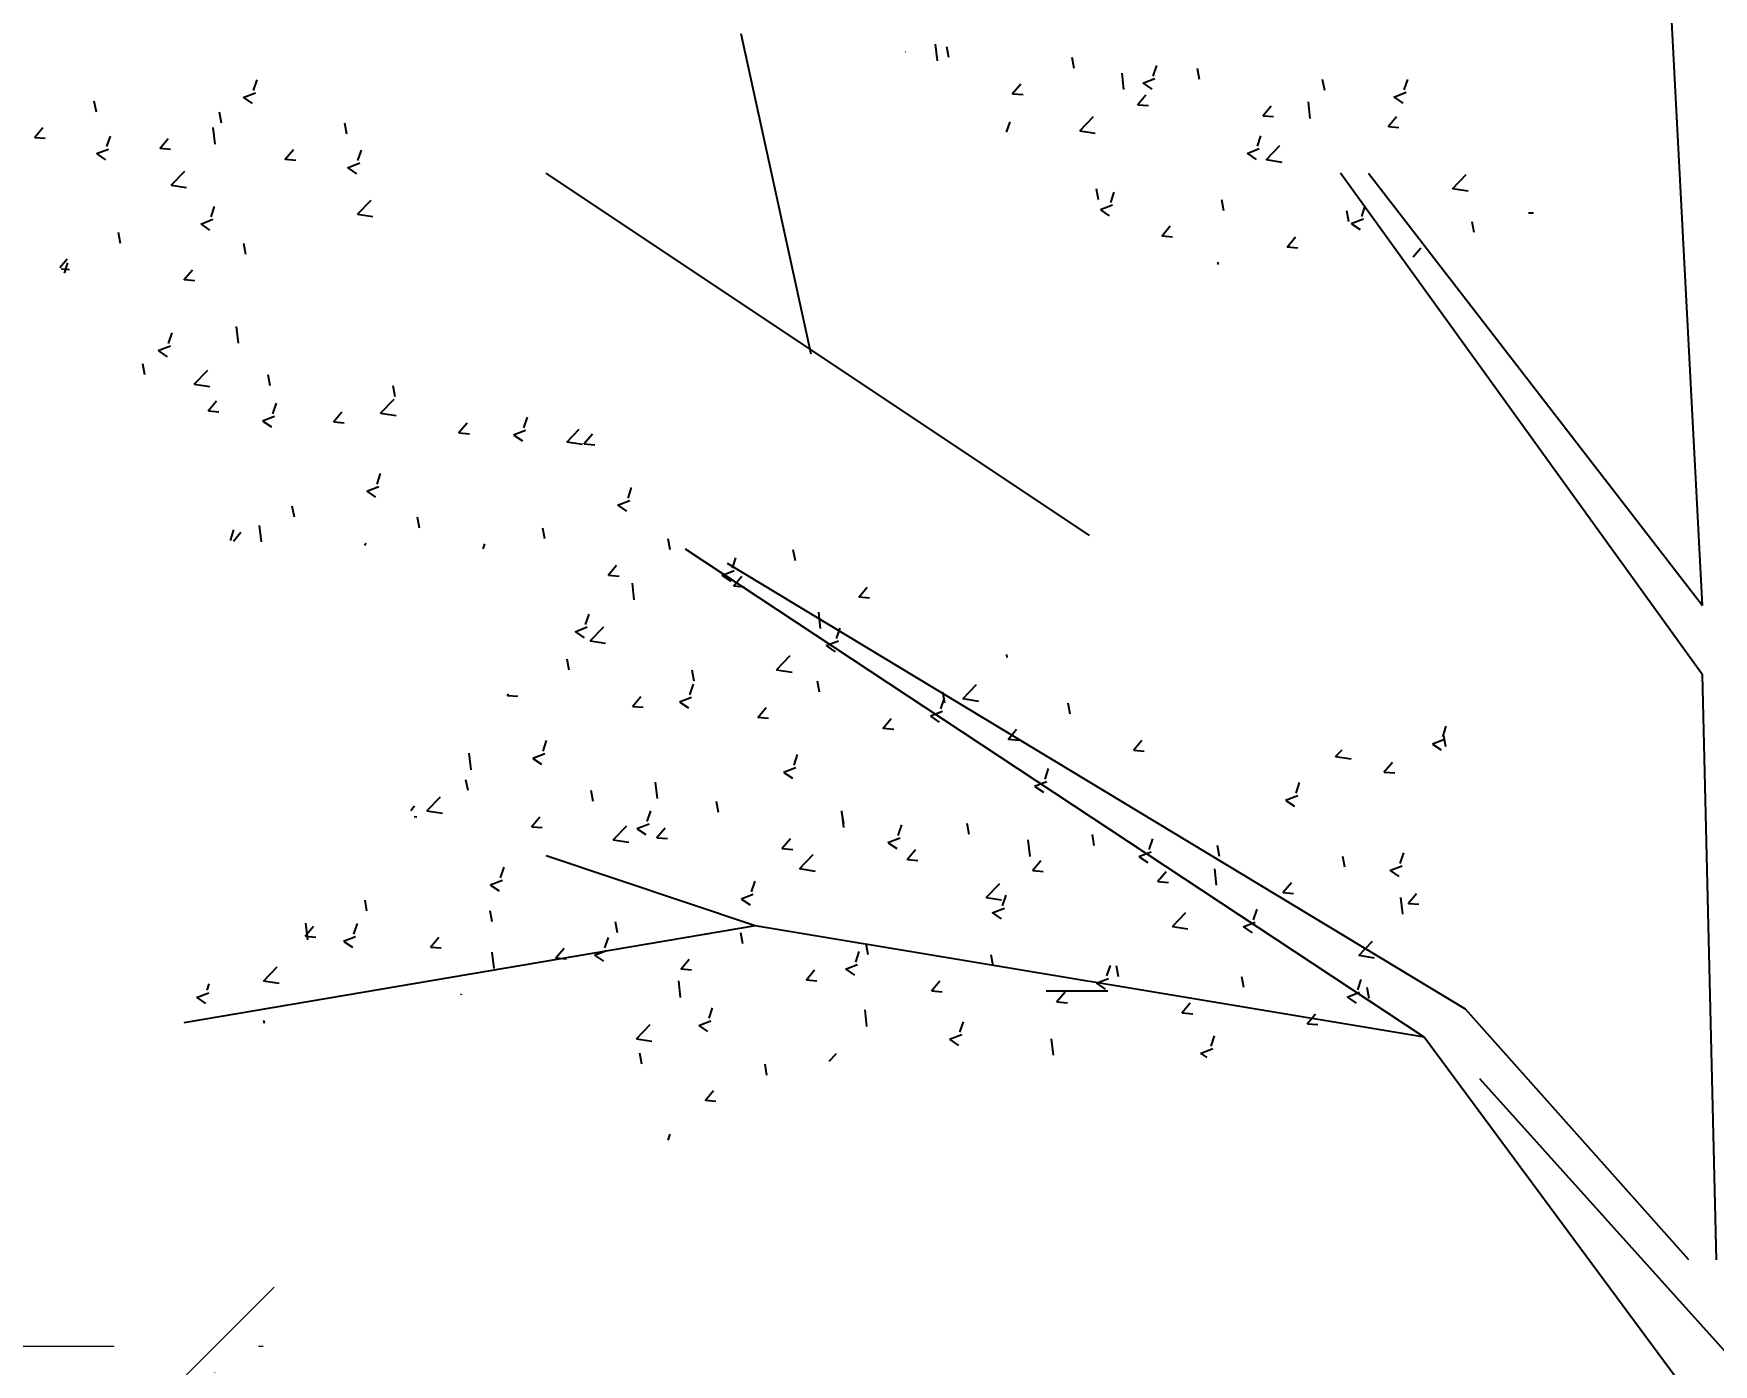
# Model space of a CAD drawing. Header units: millimetres. Extents: x 1667 to 847943, y 724 to 1832625.
# Drawn here: x 421640 to 422512, y 669370 to 670062 of the extents above; entities that cross this region are included whole.
import ezdxf

# ---------------------------------------------------------------- set-up
doc = ezdxf.new("R2010")
doc.units = ezdxf.units.MM
for name, pattern in [('18 03 2014_Stilt Floor_Block 1_Architecture Plan$0$HIDDEN', [0.375, 0.25, -0.125]), ('CENTER', [2, 1.25, -0.25, 0.25, -0.25]), ('DOT', [0.25, 0, -0.25])]:
    doc.linetypes.add(name, pattern=pattern)
doc.layers.get('Defpoints').update_dxf_attribs({"color": 140})
doc.layers.add('DIMENSION_MOFA', color=66, linetype='CENTER', lineweight=15)
doc.layers.add('s-dm', color=171, linetype='Continuous', lineweight=15)
doc.styles.add('arial', font='arial.ttf')
doc.styles.add('RS', font='romans.shx', dxfattribs={"width": 0.9})
doc.dimstyles.new('Maheboob', dxfattribs={"dimtxt": 100, "dimasz": 100, "dimexe": 0, "dimexo": 0, "dimgap": 50, "dimtad": 1, "dimdec": 0, "dimdsep": 46, "dimtxsty": 'RS', "dimblk": 'ME', "dimcen": 225, "dimdle": 25, "dimclrd": 256, "dimclre": 256, "dimclrt": 7, "dimadec": 1, "dimazin": 1, "dimtfac": 1, "dimtdec": 0, "dimtmove": 0, "dimatfit": 0, "dimldrblk": 'ME', "dimfxl": 1, "dimlwd": -1, "dimlwe": -1, "dimarcsym": 0})

# ---------------------------------------------------------------- blocks, each defined once
blk = doc.blocks.new('A$C344D2886')
for p, q in [((2886.4, 4126.3), (2844.4, 4929.1)), ((1985.7, 4380.1), (1915.2, 4703.9)), ((2267, 4196.9), (1718.2, 4563.2)), ((2886.4, 4056.2), (2520.6, 4563.2)), ((2548.8, 4563.2), (2886.4, 4126.3)), ((2605, 3689.9), (1858.9, 4183)), ((2647, 3718), (1901.3, 4168.8)), ((2900.6, 3464.7), (2886.4, 4056.2)), ((1929.4, 3802.5), (1718.2, 3873)), ((1929.4, 3802.5), (1352.1, 3704.2)), ((2605, 3689.9), (1929.4, 3802.5)), ((2872.5, 3464.7), (2647, 3718)), ((2886.4, 3309.7), (2605, 3689.9)), ((2914.5, 3366), (2661.3, 3647.9))]:
    blk.add_line(p, q)
at = {"linetype": 'Continuous'}
for p, q in [((2081.3, 4685.9), (2081.5, 4686.2)), ((2113.5, 4676.8), (2111.6, 4693.6)), ((2125, 4680), (2123, 4691)), ((2251.6, 4668.9), (2249.5, 4680)), ((2331.4, 4661.4), (2335, 4672.1)), ((2378.1, 4657.8), (2376.1, 4668.9)), ((1422.5, 4646.9), (1426.1, 4657.6)), ((2189, 4643.4), (2197.5, 4653.5)), ((2301.8, 4647.6), (2299.9, 4664.4)), ((2320.9, 4654.3), (2333.2, 4659)), ((2321.2, 4654.1), (2330, 4648.1)), ((2504.7, 4646.8), (2502.6, 4657.8)), ((2585, 4647.3), (2588.6, 4657.9)), ((1263.7, 4624.8), (1261.6, 4635.8)), ((1412, 4639.8), (1424.3, 4644.5)), ((1412.3, 4639.5), (1421.1, 4633.6)), ((2189.4, 4643.5), (2199.9, 4642.6)), ((2315.6, 4632.3), (2324.1, 4642.5)), ((2490.1, 4618.4), (2488.2, 4635.2)), ((2574.4, 4640.1), (2586.8, 4644.9)), ((2574.7, 4639.9), (2583.5, 4634)), ((1390.2, 4613.7), (1388.2, 4624.7)), ((2257.2, 4605.9), (2271, 4620.3)), ((2315.9, 4632.4), (2326.5, 4631.5)), ((2442.1, 4621.3), (2450.6, 4631.4)), ((2442.5, 4621.3), (2453, 4620.4)), ((2568.7, 4610.2), (2577.2, 4620.3)), ((1201.1, 4599.3), (1209.6, 4609.4)), ((1201.5, 4599.3), (1212, 4598.4)), ((1274.3, 4590), (1277.9, 4600.7)), ((1383.8, 4592.6), (1381.8, 4609.3)), ((1516.8, 4602.6), (1514.7, 4613.7)), ((2183.2, 4604.5), (2186.8, 4615.2)), ((2184.7, 4602), (2185, 4602.1)), ((2257.2, 4606.1), (2272.9, 4603.6)), ((2436.7, 4590.4), (2440.3, 4601)), ((2569, 4610.3), (2579.6, 4609.3)), ((1263.8, 4582.9), (1276.1, 4587.6)), ((1264, 4582.6), (1272.8, 4576.7)), ((1327.7, 4588.2), (1336.2, 4598.3)), ((1328, 4588.3), (1338.6, 4587.4)), ((1454.2, 4577.1), (1462.7, 4587.2)), ((1527.8, 4575.9), (1531.4, 4586.5)), ((2426.2, 4583.2), (2438.6, 4588)), ((2426.5, 4583), (2435.3, 4577.1)), ((2445.5, 4576.7), (2459.3, 4591.1)), ((1339.2, 4550.9), (1352.9, 4565.2)), ((1454.6, 4577.2), (1465.1, 4576.3)), ((1517.3, 4568.7), (1529.7, 4573.5)), ((1517.6, 4568.5), (1526.4, 4562.6)), ((2445.5, 4576.9), (2461.2, 4574.4)), ((1339.1, 4551), (1354.8, 4548.6)), ((2633.8, 4547.5), (2647.6, 4561.9)), ((1527.5, 4521.7), (1541.2, 4536)), ((2276.1, 4536.2), (2274, 4547.2)), ((2288.5, 4533.5), (2292.1, 4544.1)), ((2402.6, 4525.1), (2400.6, 4536.2)), ((2633.8, 4547.6), (2649.5, 4545.2)), ((1369.1, 4511.8), (1381.4, 4516.6)), ((1379.6, 4519), (1383.2, 4529.6)), ((1527.4, 4521.8), (1543.1, 4519.4)), ((2278, 4526.3), (2290.3, 4531.1)), ((2278.3, 4526.1), (2287, 4520.2)), ((2529.1, 4514), (2527.1, 4525.1)), ((2531.5, 4512.2), (2543.9, 4516.9)), ((2542.1, 4519.3), (2545.6, 4530)), ((1288.2, 4492), (1286.1, 4503.1)), ((1369.4, 4511.6), (1378.1, 4505.7)), ((2340.1, 4499.6), (2348.6, 4509.8)), ((2340.4, 4499.7), (2350.9, 4498.8)), ((2466.6, 4488.5), (2475.1, 4498.7)), ((2531.8, 4512), (2540.6, 4506.1)), ((2655.7, 4503.2), (2653.7, 4514)), ((1414.7, 4481), (1412.7, 4492)), ((2466.9, 4488.6), (2477.5, 4487.7)), ((2594, 4478.5), (2601.7, 4487.6)), ((1226.8, 4467.9), (1234.1, 4476.7)), ((1228, 4466.5), (1236.5, 4465.7)), ((1231.4, 4462.2), (1234.9, 4472.7)), ((1352.2, 4455.5), (1360.7, 4465.6)), ((2396.6, 4470.9), (2397.4, 4473.1)), ((1352.5, 4455.6), (1363.1, 4454.6)), ((1336.7, 4391), (1340.3, 4401.7)), ((1407.2, 4391.5), (1405.2, 4408.1)), ((1326.1, 4383.9), (1338.5, 4388.6)), ((1326.4, 4383.7), (1335.2, 4377.7)), ((1312.6, 4359.3), (1310.6, 4370.4)), ((1362.6, 4349.8), (1376.3, 4364.1)), ((1362.5, 4349.9), (1378.2, 4347.5)), ((1439.2, 4348.3), (1437.1, 4359.3)), ((1565.7, 4337.2), (1563.7, 4348.3)), ((1376.6, 4322.8), (1385.2, 4332.9)), ((1442, 4320), (1445.6, 4330.6)), ((1550.8, 4320.6), (1564.6, 4334.9)), ((1377, 4322.9), (1387.5, 4321.9)), ((1431.4, 4312.8), (1443.8, 4317.6)), ((1431.7, 4312.6), (1440.5, 4306.7)), ((1503.2, 4311.7), (1511.7, 4321.8)), ((1503.5, 4311.8), (1514.1, 4310.9)), ((1550.8, 4320.7), (1566.5, 4318.3)), ((1629.7, 4300.6), (1638.2, 4310.8)), ((1695.5, 4305.9), (1699.1, 4316.5)), ((1630.1, 4300.7), (1640.6, 4299.8)), ((1685, 4298.7), (1697.4, 4303.5)), ((1685.3, 4298.5), (1694.1, 4292.6)), ((1739.1, 4291.4), (1751.5, 4304.3)), ((1756.3, 4289.6), (1764.8, 4299.7)), ((1739.1, 4291.5), (1754.8, 4289.1)), ((1756.6, 4289.6), (1767.2, 4288.7)), ((1536.8, 4241.8), (1549.1, 4246.6)), ((1547.3, 4248.9), (1550.9, 4259.6)), ((1800.9, 4234.8), (1804.4, 4245.5)), ((1463.7, 4215.6), (1461.6, 4226.6)), ((1537.1, 4241.6), (1545.8, 4235.7)), ((1790.3, 4227.7), (1802.7, 4232.4)), ((1790.6, 4227.5), (1799.4, 4221.5)), ((1590.2, 4204.5), (1588.2, 4215.5)), ((1399.1, 4192), (1402.6, 4202.7)), ((1402.2, 4191.3), (1409.6, 4200.2)), ((1430.5, 4190.5), (1428.6, 4207.2)), ((1716.8, 4193.4), (1714.7, 4204.5)), ((1843.3, 4182.3), (1841.3, 4193.4)), ((1534.6, 4187.2), (1536.2, 4189.1)), ((1654.5, 4183.5), (1656.2, 4188.6)), ((1969.9, 4171.3), (1967.8, 4182.3)), ((1780.8, 4156.8), (1789.3, 4167)), ((1895.6, 4156.6), (1908, 4161.4)), ((1906.2, 4163.8), (1909.7, 4174.4)), ((1781.1, 4156.9), (1791.7, 4156)), ((1807.1, 4132), (1805.2, 4148.8)), ((1895.9, 4156.4), (1904.7, 4150.5)), ((1907.3, 4145.8), (1915.8, 4155.9)), ((1907.7, 4145.9), (1918.2, 4144.9)), ((2033.9, 4134.7), (2042.4, 4144.8)), ((2034.2, 4134.8), (2044.7, 4133.9)), ((1757.9, 4106.9), (1761.5, 4117.5)), ((1995.4, 4102.8), (1993.5, 4119.6)), ((1747.4, 4099.7), (1759.7, 4104.5)), ((1747.7, 4099.5), (1756.5, 4093.6)), ((1762.5, 4090.3), (1776.3, 4104.7)), ((1762.5, 4090.5), (1778.2, 4088)), ((2000.9, 4085.6), (2013.3, 4090.4)), ((2011.5, 4092.7), (2015.1, 4103.4)), ((1950.8, 4061.1), (1964.6, 4075.5)), ((2001.2, 4085.4), (2010, 4079.5)), ((2183.7, 4073.6), (2183.4, 4076.5)), ((1741.2, 4060.7), (1739.2, 4071.8)), ((1867.8, 4049.6), (1865.7, 4060.7)), ((1950.8, 4061.3), (1966.5, 4058.8)), ((1863.2, 4035.8), (1866.8, 4046.5)), ((1994.3, 4038.6), (1992.3, 4049.6)), ((2139.1, 4031.9), (2152.9, 4046.3)), ((1678.7, 4035.2), (1680.1, 4036.9)), ((1679, 4035.3), (1689.6, 4034.4)), ((1805.2, 4024.1), (1813.8, 4034.3)), ((1805.6, 4024.2), (1816.1, 4023.3)), ((1852.7, 4028.7), (1865.1, 4033.4)), ((1853, 4028.5), (1861.8, 4022.6)), ((1931.8, 4013.1), (1940.3, 4023.2)), ((2116.8, 4021.7), (2120.4, 4032.4)), ((2120.9, 4027.5), (2118.8, 4038.5)), ((2139.1, 4032.1), (2154.8, 4029.6)), ((2247.4, 4016.4), (2245.4, 4027.5)), ((1932.1, 4013.2), (1942.7, 4012.2)), ((2058.3, 4002), (2066.8, 4012.1)), ((2106.3, 4014.6), (2118.6, 4019.3)), ((2106.5, 4014.4), (2115.3, 4008.4)), ((1715, 3978.9), (1718.6, 3989.6)), ((2058.7, 4002.1), (2069.2, 4001.2)), ((2184.9, 3990.9), (2193.4, 4001.1)), ((2185.2, 3991), (2195.8, 3990.1)), ((2311.4, 3979.8), (2319.9, 3990)), ((2613.4, 3986.3), (2625.7, 3991.1)), ((2623.9, 3993.5), (2627.5, 4004.1)), ((2627.1, 3983.2), (2625, 3994.3)), ((1642.2, 3960.2), (1640.3, 3976.9)), ((1704.5, 3971.8), (1716.8, 3976.5)), ((1704.8, 3971.6), (1713.5, 3965.7)), ((1968.5, 3964.8), (1972.1, 3975.5)), ((2311.8, 3979.9), (2322.3, 3979)), ((2515.7, 3973.5), (2522.3, 3980.4)), ((2515.7, 3973.7), (2531.4, 3971.2)), ((2613.7, 3986.1), (2622.4, 3980.2)), ((1958, 3957.7), (1970.4, 3962.4)), ((1958.3, 3957.5), (1967.1, 3951.5)), ((2222.1, 3950.7), (2225.7, 3961.3)), ((2564.5, 3957.7), (2573, 3967.8)), ((2564.9, 3957.8), (2575.4, 3956.9)), ((1639.2, 3939.1), (1637.1, 3950.1)), ((1765.7, 3928), (1763.7, 3939.1)), ((1830.5, 3931), (1828.6, 3947.7)), ((2211.6, 3943.5), (2223.9, 3948.3)), ((2211.9, 3943.3), (2220.6, 3937.4)), ((2475.7, 3936.6), (2479.2, 3947.2)), ((1581.3, 3919.1), (1585.1, 3923.7)), ((1597.6, 3918.5), (1611.4, 3932.8)), ((1892.3, 3916.9), (1890.2, 3928)), ((2465.1, 3929.4), (2477.5, 3934.2)), ((2465.4, 3929.2), (2474.2, 3923.3)), ((1584.7, 3913), (1587.5, 3912.7)), ((1597.6, 3918.6), (1613.3, 3916.2)), ((1703.2, 3902.5), (1711.7, 3912.6)), ((1785.9, 3889.3), (1799.7, 3903.6)), ((1809.8, 3900.8), (1822.1, 3905.5)), ((1820.3, 3907.9), (1823.9, 3918.6)), ((2018.8, 3905.9), (2016.8, 3916.9)), ((2018.8, 3901.8), (2016.9, 3918.5)), ((2073.9, 3893.8), (2077.4, 3904.4)), ((2145.4, 3894.8), (2143.3, 3905.8)), ((1703.5, 3902.6), (1714.1, 3901.7)), ((1785.9, 3889.4), (1801.6, 3887)), ((1810.1, 3900.6), (1818.8, 3894.6)), ((1829.7, 3891.4), (1838.2, 3901.6)), ((1830.1, 3891.5), (1840.6, 3890.6)), ((1956.3, 3880.4), (1964.8, 3890.5)), ((2063.3, 3886.6), (2075.7, 3891.4)), ((2063.6, 3886.4), (2072.4, 3880.5)), ((2207.1, 3872.6), (2205.2, 3889.3)), ((2271.9, 3883.7), (2269.9, 3894.8)), ((2327.4, 3879.6), (2331, 3890.3)), ((1956.6, 3880.4), (1967.2, 3879.5)), ((1974.2, 3860.1), (1988, 3874.4)), ((2082.8, 3869.3), (2091.3, 3879.4)), ((2083.2, 3869.4), (2093.7, 3868.4)), ((2316.9, 3872.5), (2329.2, 3877.3)), ((2317.2, 3872.3), (2325.9, 3866.4)), ((2398.5, 3872.6), (2396.4, 3883.7)), ((2525, 3861.6), (2523, 3872.6)), ((2581, 3865.5), (2584.5, 3876.2)), ((1672.1, 3851), (1675.6, 3861.7)), ((1974.2, 3860.2), (1989.9, 3857.8)), ((2209.4, 3858.2), (2217.9, 3868.3)), ((2209.7, 3858.3), (2220.3, 3857.4)), ((2335.9, 3847.1), (2344.4, 3857.3)), ((2395.4, 3843.4), (2393.5, 3860.1)), ((2570.4, 3858.4), (2582.8, 3863.1)), ((2570.7, 3858.2), (2579.5, 3852.2)), ((1661.5, 3843.9), (1673.9, 3848.6)), ((1661.8, 3843.6), (1670.6, 3837.7)), ((1925.6, 3836.9), (1929.2, 3847.5)), ((2162.5, 3830.9), (2176.3, 3845.2)), ((2336.3, 3847.2), (2346.8, 3846.3)), ((2462.5, 3836.1), (2471, 3846.2)), ((2462.8, 3836.2), (2473.3, 3835.2)), ((1537.1, 3817.4), (1535.1, 3828.5)), ((1915.1, 3829.7), (1927.4, 3834.5)), ((1915.4, 3829.5), (1924.2, 3823.6)), ((2162.5, 3831), (2178.2, 3828.6)), ((2168.6, 3815.6), (2181, 3820.3)), ((2179.2, 3822.7), (2182.8, 3833.4)), ((2432.7, 3808.6), (2436.3, 3819.3)), ((2583.7, 3814.2), (2581.7, 3830.9)), ((2589, 3825), (2597.5, 3835.1)), ((2589.3, 3825.1), (2599.9, 3824.2)), ((1474.6, 3791.9), (1483.1, 3802.1)), ((1477.3, 3788.3), (1475.4, 3805.1)), ((1523.8, 3794.1), (1527.4, 3804.8)), ((1663.7, 3806.4), (1661.6, 3817.4)), ((1790.2, 3795.3), (1788.2, 3806.3)), ((2168.9, 3815.4), (2177.7, 3809.5)), ((2350.8, 3801.7), (2364.5, 3816)), ((2350.8, 3801.8), (2366.4, 3799.4)), ((2422.2, 3801.5), (2434.5, 3806.2)), ((1474.9, 3792), (1485.5, 3791.1)), ((1513.3, 3787), (1525.6, 3791.7)), ((1513.6, 3786.7), (1522.4, 3780.8)), ((1601.1, 3780.9), (1609.6, 3791)), ((1777.4, 3780), (1781, 3790.6)), ((1916.7, 3784.2), (1914.7, 3795.3)), ((2422.5, 3801.3), (2431.3, 3795.3)), ((2539.1, 3772.5), (2552.8, 3786.8)), ((1601.5, 3780.9), (1612, 3780)), ((1665.6, 3759.1), (1663.7, 3775.9)), ((1727.7, 3769.8), (1736.2, 3779.9)), ((1728, 3769.9), (1738.5, 3769)), ((1766.8, 3772.8), (1779.2, 3777.6)), ((1767.1, 3772.6), (1775.9, 3766.7)), ((1854.2, 3758.7), (1862.7, 3768.8)), ((2030.9, 3765.8), (2034.5, 3776.5)), ((2043.3, 3773.1), (2041.3, 3784.2)), ((2169.8, 3762.1), (2167.8, 3773.1)), ((2539.1, 3772.6), (2554.7, 3770.2)), ((1432.7, 3746.6), (1446.5, 3760.9)), ((1854.5, 3758.8), (1865.1, 3757.9)), ((1980.8, 3747.6), (1989.3, 3757.8)), ((2020.4, 3758.7), (2032.7, 3763.4)), ((2020.7, 3758.5), (2029.5, 3752.6)), ((2284.5, 3751.7), (2288.1, 3762.4)), ((2296.4, 3751), (2294.3, 3762.1)), ((2422.9, 3739.9), (2420.9, 3751)), ((1365, 3730.1), (1377.4, 3734.8)), ((1375.6, 3737.2), (1377.7, 3743.6)), ((1432.7, 3746.7), (1448.4, 3744.3)), ((1632.4, 3732.8), (1632.7, 3733.7)), ((1853.9, 3729.9), (1852, 3746.7)), ((1981.1, 3747.7), (1991.6, 3746.8)), ((2107.3, 3736.6), (2115.8, 3746.7)), ((2107.6, 3736.7), (2118.2, 3735.7)), ((2233.8, 3725.5), (2242.4, 3735.6)), ((2273.9, 3744.6), (2286.3, 3749.3)), ((2274.2, 3744.4), (2283, 3738.4)), ((2527.5, 3730.4), (2539.9, 3735.2)), ((2538, 3737.6), (2541.6, 3748.2)), ((2549.5, 3728.9), (2547.4, 3739.9)), ((1365.3, 3729.8), (1374.1, 3723.9)), ((1882.7, 3708.9), (1886.3, 3719.6)), ((2042.2, 3700.7), (2040.3, 3717.4)), ((2234.2, 3725.6), (2244.7, 3724.7)), ((2360.4, 3714.4), (2368.9, 3724.6)), ((2527.8, 3730.2), (2536.6, 3724.3)), ((1433.6, 3703.7), (1433, 3706.8)), ((1809.3, 3688.2), (1823.1, 3702.5)), ((1872.2, 3701.8), (1884.5, 3706.5)), ((1872.5, 3701.6), (1881.2, 3695.7)), ((2136.2, 3694.8), (2139.8, 3705.5)), ((2360.7, 3714.5), (2371.3, 3713.6)), ((2486.9, 3703.4), (2495.4, 3713.5)), ((2487.3, 3703.4), (2497.8, 3702.5)), ((1809.3, 3688.3), (1825, 3685.9)), ((2125.7, 3687.7), (2138.1, 3692.4)), ((2126, 3687.4), (2134.8, 3681.5)), ((2230.5, 3671.5), (2228.5, 3688.2)), ((2389.8, 3680.7), (2393.4, 3691.3)), ((1814.7, 3662.6), (1812.6, 3673.6)), ((2004, 3665.6), (2011.3, 3673.3)), ((2379.3, 3673.5), (2391.6, 3678.3)), ((2379.6, 3673.3), (2385.5, 3669.3)), ((1941.2, 3651.5), (1939.2, 3662.6)), ((1878.7, 3626), (1887.2, 3636.1)), ((1879, 3626.1), (1889.6, 3625.2)), ((1841.3, 3585.7), (1843.3, 3591.7))]:
    blk.add_line(p, q, dxfattribs=at)
at = {"linetype": 'ByBlock'}
for p, q in [((2710.6, 4523.1), (2715.6, 4523.1)), ((2223.4, 3736.7), (2285.7, 3736.7))]:
    blk.add_line(p, q, dxfattribs=at)
blk = doc.blocks.new('DBCJHDBCF')
at = {"xscale": 0.5141766008696601, "yscale": 0.5141766008696601, "zscale": 0.5141766008696601, "rotation": 359.6093848919614}
blk.add_blockref('A$C344D2886', (5389.1, -90.42), dxfattribs=at)
blk = doc.blocks.new('_Oblique')
at = {"color": 0, "linetype": 'ByBlock', "lineweight": -2}
blk.add_line((-0.5, -0.5), (0.5, 0.5), dxfattribs=at)
blk = doc.blocks.new('*D902')
at = {"layer": 'Defpoints', "color": 0}
for p in [(421734.09, 669379.33), (421734.09, 667863.69), (416531.78, 667788.76)]:
    blk.add_point(p, dxfattribs=at)
at = {"layer": 'DIMENSION_MOFA', "linetype": 'DOT', "ltscale": 300}
for p, q in [((416531.78, 667788.76), (416531.78, 669404.33)), ((421734.09, 667863.69), (421734.09, 669404.33))]:
    blk.add_line(p, q, dxfattribs=at)
at = {"layer": 'DIMENSION_MOFA', "ltscale": 300}
blk.add_line((416506.78, 669379.33), (421759.09, 669379.33), dxfattribs=at)
at = {"layer": 'DIMENSION_MOFA', "xscale": 80, "yscale": 80, "zscale": 80, "rotation": 180}
blk.add_blockref('_Oblique', (416531.78, 669379.33), dxfattribs=at)
at = {"layer": 'DIMENSION_MOFA', "xscale": 80, "yscale": 80, "zscale": 80}
blk.add_blockref('_Oblique', (421734.09, 669379.33), dxfattribs=at)
at = {"layer": 'DIMENSION_MOFA', "color": 7, "insert": (419132.93, 669451.03), "char_height": 100, "attachment_point": 5, "style": 'arial'}
blk.add_mtext('5500-6000MM CLEAR WIDTH', dxfattribs=at)
blk = doc.blocks.new('ME')
at = {"layer": 's-dm', "color": 2, "ltscale": 50}
for p, q in [((0, -1.044), (0, 1.044)), ((-1.044, 0), (1.044, 0))]:
    blk.add_line(p, q, dxfattribs=at)
blk.add_lwpolyline([(0.738, 0.738), (-0.738, -0.738)], dxfattribs=at)

msp = doc.modelspace()

# ---------------------------------------------------------------- block references
at = {"rotation": 0.3906151080382554}
msp.add_blockref('DBCJHDBCF', (415633.142, 667696.354), dxfattribs=at)

# ---------------------------------------------------------------- next in the draw order: dimensions: what is measured, and where the dimension line sits
at = {"layer": 'DIMENSION_MOFA', "color": 4, "linetype": '18 03 2014_Stilt Floor_Block 1_Architecture Plan$0$HIDDEN', "ltscale": 300}
dim = msp.add_linear_dim(base=(421734.094, 669379.326), p1=(416531.775, 667788.764), p2=(421734.094, 667863.686), text='5500-6000MM CLEAR WIDTH', dimstyle='Maheboob', override={"dimasz": 80, "dimexe": 25, "dimgap": 20, "dimtxsty": 'arial', "dimblk1": 'Oblique', "dimblk2": 'Oblique', "dimsah": 1, "dimtmove": 1, "dimfxl": 0, "dimarcsym": 1}, dxfattribs=at)
dim.commit()
dim.dimension.update_dxf_attribs({"geometry": '*D902', "text_midpoint": (419132.935, 669451.032)})

doc.saveas('drawing.dxf')
